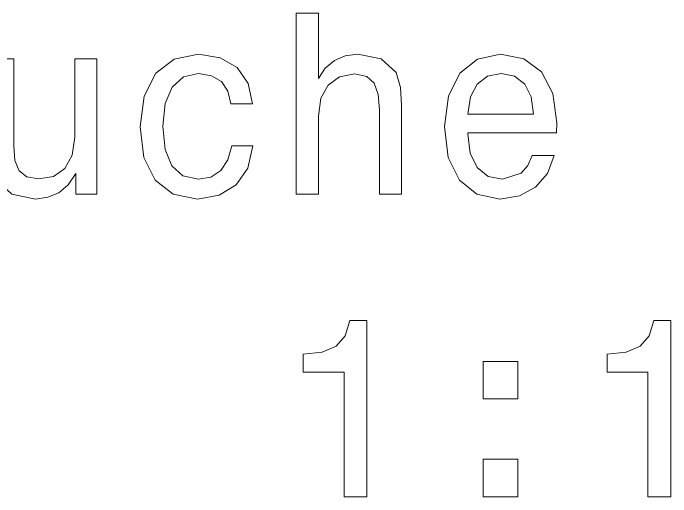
# Model space of a CAD drawing. Extents: x 370 to 946, y 143 to 764.
# Drawn here: x 739.4 to 752.54, y 384.23 to 393.9 of the extents above; entities that cross this region are included whole.
import ezdxf

# ---------------------------------------------------------------- set-up
doc = ezdxf.new("R2010")
doc.units = 0

msp = doc.modelspace()

# ---------------------------------------------------------------- linework, layer by layer
at = {"color": 7, "lineweight": 13}
for points in [[(745.053, 390.275), (745.497, 390.275), (745.497, 391.838), (745.543, 392.197), (745.689, 392.459), (745.916, 392.62), (746.218, 392.681), (746.461, 392.63), (746.612, 392.494), (746.688, 392.267), (746.713, 391.965), (746.713, 390.275), (747.156, 390.275), (747.156, 392.055), (747.136, 392.413), (747.046, 392.711), (746.748, 392.983), (746.284, 393.079), (746.032, 393.044), (745.815, 392.948), (745.633, 392.797), (745.497, 392.59), (745.497, 393.896), (745.053, 393.896)], [(743.742, 392.086), (744.181, 392.086), (744.09, 392.489), (743.873, 392.807), (743.535, 393.003), (743.097, 393.079), (742.613, 392.978), (742.244, 392.696), (742.012, 392.237), (741.932, 391.622), (742.007, 391.011), (742.234, 390.557), (742.592, 390.275), (743.082, 390.179), (743.515, 390.255), (743.853, 390.467), (744.085, 390.8), (744.186, 391.243), (743.762, 391.243), (743.687, 390.961), (743.546, 390.749), (743.344, 390.618), (743.097, 390.578), (742.789, 390.643), (742.567, 390.845), (742.431, 391.173), (742.386, 391.637), (742.431, 392.091), (742.572, 392.418), (742.799, 392.62), (743.097, 392.691), (743.359, 392.645), (743.556, 392.529), (743.687, 392.338)], [(748.478, 391.501), (750.253, 391.501), (750.258, 391.707), (750.177, 392.287), (749.956, 392.721), (749.602, 392.983), (749.133, 393.079), (748.674, 392.978), (748.321, 392.696), (748.095, 392.237), (748.014, 391.632), (748.089, 391.011), (748.316, 390.557), (748.664, 390.275), (749.118, 390.179), (749.512, 390.245), (749.834, 390.416), (750.071, 390.689), (750.208, 391.052), (749.769, 391.052), (749.678, 390.85), (749.547, 390.699), (749.174, 390.578), (748.886, 390.633), (748.669, 390.81), (748.528, 391.097), (748.478, 391.485)], [(741.069, 392.983), (740.626, 392.983), (740.626, 391.42), (740.575, 391.057), (740.429, 390.794), (740.202, 390.633), (739.904, 390.583), (739.667, 390.623), (739.516, 390.744), (739.43, 390.951), (739.41, 391.243), (739.41, 392.983), (738.966, 392.983), (738.966, 391.203), (738.981, 390.845), (739.077, 390.547), (739.37, 390.275), (739.839, 390.179), (740.091, 390.215), (740.308, 390.305), (740.494, 390.462), (740.646, 390.689), (740.646, 390.275), (741.069, 390.275)], [(748.478, 391.874), (748.533, 392.222), (748.669, 392.479), (748.876, 392.635), (749.149, 392.691), (749.416, 392.635), (749.623, 392.479), (749.749, 392.222), (749.794, 391.874)], [(746.007, 384.228), (746.466, 384.228), (746.466, 387.753), (746.123, 387.753), (746.032, 387.446), (745.85, 387.239), (745.573, 387.118), (745.19, 387.078), (745.19, 386.72), (746.007, 386.72)], [(752.079, 384.228), (752.538, 384.228), (752.538, 387.753), (752.195, 387.753), (752.104, 387.446), (751.922, 387.239), (751.645, 387.118), (751.262, 387.078), (751.262, 386.72), (752.079, 386.72)], [(748.785, 386.185), (749.481, 386.185), (749.481, 386.936), (748.785, 386.936)], [(748.785, 384.228), (749.481, 384.228), (749.481, 384.98), (748.785, 384.98)]]:
    msp.add_lwpolyline(points, close=True, dxfattribs=at)

doc.saveas('drawing.dxf')
